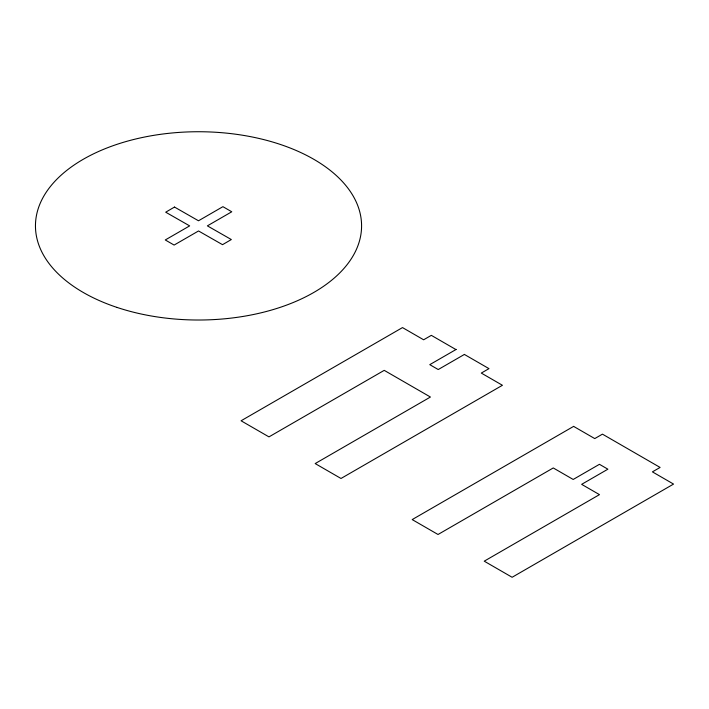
<?xml version="1.0" encoding="UTF-8"?>
<svg xmlns="http://www.w3.org/2000/svg" width="709" height="709" viewBox="0 0 709 709"><rect width="100%" height="100%" fill="white"/><g stroke="black" fill="none" stroke-linecap="round" stroke-linejoin="round"><path stroke-width="1.06" d="M456.241 349.377L429.778 364.656L438.233 369.54L464.475 354.394M455.931 349.555L431.329 335.348L423.636 339.788L402.499 327.585L241.069 420.783L268.968 436.886L384.216 370.355L430.425 397.031L315.177 463.571L341.002 478.478L502.433 385.279L481.296 373.076L488.98 368.636L464.386 354.438M174.503 207.063L165.702 212.195L189.657 225.887L165.268 239.961L174.113 245.066L198.538 230.966L222.529 244.676L231.329 239.545L207.382 225.861L231.763 211.778L222.918 206.673L198.493 220.783L174.503 207.063M573.616 426.384L412.195 519.582L438.02 534.489L553.259 467.949L573.191 479.461L599.433 464.306L607.888 469.19L581.646 484.344L599.477 494.634L484.229 561.173L512.12 577.277L673.55 484.079L652.413 471.866L660.097 467.435L602.446 434.147L594.762 438.587L573.616 426.384M116.985 307.405A163.07 94.146 0 0 0 361.581 225.87A163.07 94.146 0 0 0 116.985 144.344A163.07 94.146 0 0 0 116.985 307.405"/></g></svg>
